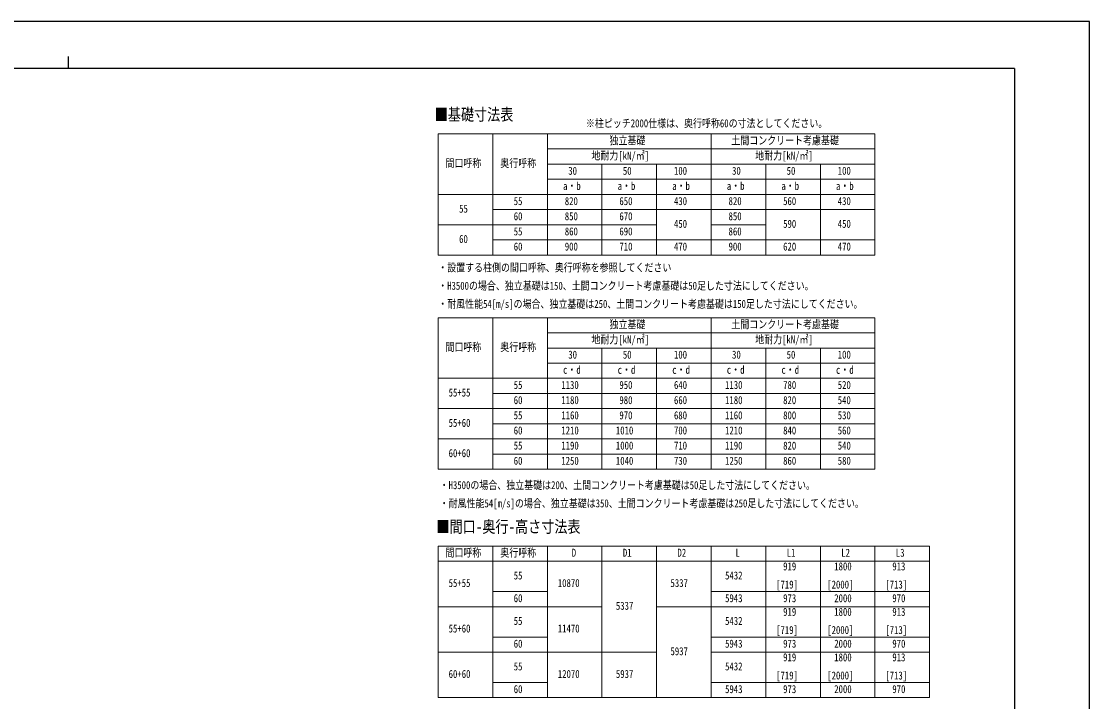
# Model space of a CAD drawing. Units: millimetres, scale not verified. Extents: x -16820 to 16820, y -11880 to 11880.
# Drawn here: x -793 to 16820, y 659 to 11880 of the extents above; entities that cross this region are included whole.
import ezdxf
from ezdxf.enums import TextEntityAlignment as Align

# ---------------------------------------------------------------- set-up
doc = ezdxf.new("R2010")
doc.units = ezdxf.units.MM
doc.header["$LTSCALE"] = 50
doc.layers.add('0-1_TABLE1', color=7, linetype='Continuous', lineweight=18)
doc.layers.add('0-2_USER1', color=3, linetype='Continuous')
doc.layers.add('0-7_YKK_ZWAK', color=7, linetype='Continuous')
doc.styles.add('ＭＳ ゴシック', font='')
doc.styles.get('ＭＳ ゴシック').set_extended_font_data('MS Gothic')

msp = doc.modelspace()

# ---------------------------------------------------------------- linework, layer by layer
at = {"layer": '0-1_TABLE1'}
for p, q in [((6080.08, 10025), (13280.08, 10025)), ((6080.08, 10025), (6080.08, 8025)), ((6980.08, 10025), (6980.08, 8025)), ((7880.08, 10025), (7880.08, 8025)), ((10580.08, 10025), (10580.08, 8025)), ((13280.08, 10025), (13280.08, 8025)), ((7880.08, 9775), (13280.08, 9775)), ((7880.08, 9525), (13280.08, 9525)), ((8780.08, 9525), (8780.08, 8025)), ((9680.08, 9525), (9680.08, 8025)), ((11480.08, 9525), (11480.08, 8025)), ((12380.08, 9525), (12380.08, 8025)), ((7880.08, 9275), (13280.08, 9275)), ((6080.08, 9025), (13280.08, 9025)), ((6980.08, 8775), (13280.08, 8775)), ((6080.08, 8525), (9680.08, 8525)), ((10580.08, 8525), (11480.08, 8525)), ((6980.08, 8275), (13280.08, 8275)), ((6080.08, 6992), (13280.08, 6992)), ((6080.08, 6992), (6080.08, 4492)), ((6980.08, 6992), (6980.08, 4492)), ((7880.08, 6992), (7880.08, 4492)), ((10580.08, 6992), (10580.08, 4492)), ((13280.08, 6992), (13280.08, 4492)), ((7880.08, 6742), (13280.08, 6742)), ((7880.08, 6492), (13280.08, 6492)), ((8780.08, 6492), (8780.08, 4492)), ((9680.08, 6492), (9680.08, 4492)), ((11480.08, 6492), (11480.08, 4492)), ((12380.08, 6492), (12380.08, 4492)), ((7880.08, 6242), (13280.08, 6242)), ((6080.08, 5992), (13280.08, 5992)), ((6980.08, 5742), (13280.08, 5742)), ((6080.08, 5492), (13280.08, 5492)), ((6980.08, 5242), (13280.08, 5242)), ((6080.08, 4992), (13280.08, 4992)), ((6980.08, 4742), (13280.08, 4742)), ((6080.08, 3225), (14180.08, 3225)), ((6080.08, 3225), (6080.08, 725)), ((6980.08, 3225), (6980.08, 725)), ((7880.08, 3225), (7880.08, 725)), ((8780.08, 3225), (8780.08, 725)), ((9680.08, 3225), (9680.08, 725)), ((10580.08, 3225), (10580.08, 725)), ((11480.08, 3225), (11480.08, 725)), ((12380.08, 3225), (12380.08, 725)), ((13280.08, 3225), (13280.08, 725)), ((14180.08, 3225), (14180.08, 725)), ((6080.08, 2975), (14180.08, 2975)), ((6980.08, 2475), (7880.08, 2475)), ((10580.08, 2475), (14180.08, 2475)), ((6080.08, 2225), (8780.08, 2225)), ((9680.08, 2225), (14180.08, 2225)), ((6980.08, 1725), (7880.08, 1725)), ((10580.08, 1725), (14180.08, 1725)), ((6080.08, 1475), (9680.08, 1475)), ((10580.08, 1475), (14180.08, 1475)), ((6980.08, 975), (7880.08, 975)), ((10580.08, 975), (14180.08, 975)), ((6080.08, 725), (14180.08, 725))]:
    msp.add_line(p, q, dxfattribs=at)
for points in [[(6080.08, 8025), (6980.08, 8025), (13280.08, 8025)], [(6080.08, 4492), (6980.08, 4492), (13280.08, 4492)]]:
    msp.add_lwpolyline(points, dxfattribs=at)
at = {"layer": '0-7_YKK_ZWAK'}
for p, q in [((-19.92, 11300), (-19.92, 11100)), ((15580.08, 11100), (-15619.92, 11100)), ((15580.08, 11100), (15580.08, -10100))]:
    msp.add_line(p, q, dxfattribs=at)
msp.add_lwpolyline([(-16820, -11880), (16820, -11880), (16820, 11880), (-16820, 11880)], close=True, dxfattribs=at)

# ---------------------------------------------------------------- texts
at = {"layer": '0-1_TABLE1', "style": 'ＭＳ ゴシック', "width": 0.8}
for s, p in [('独立基礎', (8903.68, 9810)), ('土間コンクリート考慮基礎', (10912.48, 9810)), ('地耐力[kN/㎡]', (8606.08, 9560)), ('地耐力[kN/㎡]', (11306.08, 9560)), ('間口呼称', (6198.88, 9435)), ('奥行呼称', (7103.68, 9435)), ('30', (8224.48, 9310)), ('50', (9124.48, 9310)), ('100', (9966.88, 9310)), ('30', (10924.48, 9310)), ('50', (11824.48, 9310)), ('100', (12666.88, 9310)), ('a・b', (8138.08, 9060)), ('a・b', (9038.08, 9060)), ('a・b', (9938.08, 9060)), ('a・b', (10838.08, 9060)), ('a・b', (11738.08, 9060)), ('a・b', (12638.08, 9060)), ('55', (6424.48, 8685)), ('55', (7324.48, 8810)), ('820', (8166.88, 8810)), ('650', (9066.88, 8810)), ('430', (9966.88, 8810)), ('820', (10866.88, 8810)), ('560', (11766.88, 8810)), ('430', (12666.88, 8810)), ('60', (7324.48, 8560)), ('850', (8166.88, 8560)), ('670', (9066.88, 8560)), ('850', (10866.88, 8560)), ('55', (7324.48, 8310)), ('860', (8166.88, 8310)), ('690', (9066.88, 8310)), ('450', (9966.88, 8435)), ('860', (10866.88, 8310)), ('590', (11766.88, 8435)), ('450', (12666.88, 8435)), ('60', (6424.48, 8185)), ('60', (7324.48, 8060)), ('900', (8166.88, 8060)), ('710', (9066.88, 8060)), ('470', (9966.88, 8060)), ('900', (10866.88, 8060)), ('620', (11766.88, 8060)), ('470', (12666.88, 8060)), ('独立基礎', (8903.68, 6777)), ('土間コンクリート考慮基礎', (10912.48, 6777)), ('地耐力[kN/㎡]', (8606.08, 6527)), ('地耐力[kN/㎡]', (11306.08, 6527)), ('間口呼称', (6198.88, 6402)), ('奥行呼称', (7103.68, 6402)), ('30', (8224.48, 6277)), ('50', (9124.48, 6277)), ('100', (9966.88, 6277)), ('30', (10924.48, 6277)), ('50', (11824.48, 6277)), ('100', (12666.88, 6277)), ('c・d', (8138.08, 6027)), ('c・d', (9038.08, 6027)), ('c・d', (9938.08, 6027)), ('c・d', (10838.08, 6027)), ('c・d', (11738.08, 6027)), ('c・d', (12638.08, 6027)), ('55+55', (6251.68, 5652)), ('55', (7324.48, 5777)), ('1130', (8109.28, 5777)), ('950', (9066.88, 5777)), ('640', (9966.88, 5777)), ('1130', (10809.28, 5777)), ('780', (11766.88, 5777)), ('520', (12666.88, 5777)), ('60', (7324.48, 5527)), ('1180', (8109.28, 5527)), ('980', (9066.88, 5527)), ('660', (9966.88, 5527)), ('1180', (10809.28, 5527)), ('820', (11766.88, 5527)), ('540', (12666.88, 5527)), ('55+60', (6251.68, 5152)), ('55', (7324.48, 5277)), ('1160', (8109.28, 5277)), ('970', (9066.88, 5277)), ('680', (9966.88, 5277)), ('1160', (10809.28, 5277)), ('800', (11766.88, 5277)), ('530', (12666.88, 5277)), ('60', (7324.48, 5027)), ('1210', (8109.28, 5027)), ('1010', (9009.28, 5027)), ('700', (9966.88, 5027)), ('1210', (10809.28, 5027)), ('840', (11766.88, 5027)), ('560', (12666.88, 5027)), ('55', (7324.48, 4777)), ('1190', (8109.28, 4777)), ('1000', (9009.28, 4777)), ('710', (9966.88, 4777)), ('1190', (10809.28, 4777)), ('820', (11766.88, 4777)), ('540', (12666.88, 4777)), ('60+60', (6251.68, 4652)), ('60', (7324.48, 4527)), ('1250', (8109.28, 4527)), ('1040', (9009.28, 4527)), ('730', (9966.88, 4527)), ('1250', (10809.28, 4527)), ('860', (11766.88, 4527)), ('580', (12666.88, 4527)), ('間口呼称', (6198.88, 3010)), ('奥行呼称', (7103.68, 3010)), ('D', (8282.08, 3010)), ('D1', (9124.48, 3010)), ('D2', (10024.48, 3010)), ('L', (10982.08, 3010)), ('L1', (11824.48, 3010)), ('L2', (12724.48, 3010)), ('L3', (13624.48, 3010)), ('919', (11766.88, 2785)), ('1800', (12609.28, 2785)), ('913', (13566.88, 2785)), ('55+55', (6251.68, 2510)), ('55', (7324.48, 2635)), ('10870', (8051.68, 2510)), ('5337', (9909.28, 2510)), ('5432', (10809.28, 2635)), ('[719]', (11651.68, 2485)), ('[2000]', (12494.08, 2485)), ('[713]', (13451.68, 2485)), ('60', (7324.48, 2260)), ('5337', (9009.28, 2135)), ('5943', (10809.28, 2260)), ('973', (11766.88, 2260)), ('2000', (12609.28, 2260)), ('970', (13566.88, 2260)), ('919', (11766.88, 2035)), ('1800', (12609.28, 2035)), ('913', (13566.88, 2035)), ('55', (7324.48, 1885)), ('5432', (10809.28, 1885)), ('55+60', (6251.68, 1760)), ('11470', (8051.68, 1760)), ('[719]', (11651.68, 1735)), ('[2000]', (12494.08, 1735)), ('[713]', (13451.68, 1735)), ('60', (7324.48, 1510)), ('5943', (10809.28, 1510)), ('973', (11766.88, 1510)), ('2000', (12609.28, 1510)), ('970', (13566.88, 1510)), ('5937', (9909.28, 1385)), ('919', (11766.88, 1285)), ('1800', (12609.28, 1285)), ('913', (13566.88, 1285)), ('55', (7324.48, 1135)), ('5432', (10809.28, 1135)), ('60+60', (6251.68, 1010)), ('12070', (8051.68, 1010)), ('5937', (9009.28, 1010)), ('[719]', (11651.68, 985)), ('[2000]', (12494.08, 985)), ('[713]', (13451.68, 985)), ('60', (7324.48, 760)), ('5943', (10809.28, 760)), ('973', (11766.88, 760)), ('2000', (12609.28, 760)), ('970', (13566.88, 760))]:
    msp.add_text(s, height=132, dxfattribs=at).set_placement(p, align=Align.BOTTOM_LEFT)
at = {"layer": '0-2_USER1', "style": 'ＭＳ ゴシック', "width": 0.8}
for s, height, p in [('■基礎寸法表', 197.9, (6022.81, 10185)), ('※柱ピッチ2000仕様は、奥行呼称60の寸法としてください。', 132, (8514.96, 10092.87)), ('・設置する柱側の間口呼称、奥行呼称を参照してください', 132, (6080.08, 7713.5)), ('・H3500の場合、独立基礎は150、土間コンクリート考慮基礎は50足した寸法にしてください。', 132, (6080.08, 7413.5)), ('・耐風性能54[m/s]の場合、独立基礎は250、土間コンクリート考慮基礎は150足した寸法にしてください。', 132, (6080.08, 7113.5)), ('・H3500の場合、独立基礎は200、土間コンクリート考慮基礎は50足した寸法にしてください。', 132, (6103.2, 4124.49)), ('・耐風性能54[m/s]の場合、独立基礎は350、土間コンクリート考慮基礎は250足した寸法にしてください。', 132, (6103.2, 3824.49)), ('■間口-奥行-高さ寸法表', 197.9, (6051.28, 3387.03))]:
    msp.add_text(s, height=height, dxfattribs=at).set_placement(p, align=Align.BOTTOM_LEFT)

doc.saveas('drawing.dxf')
